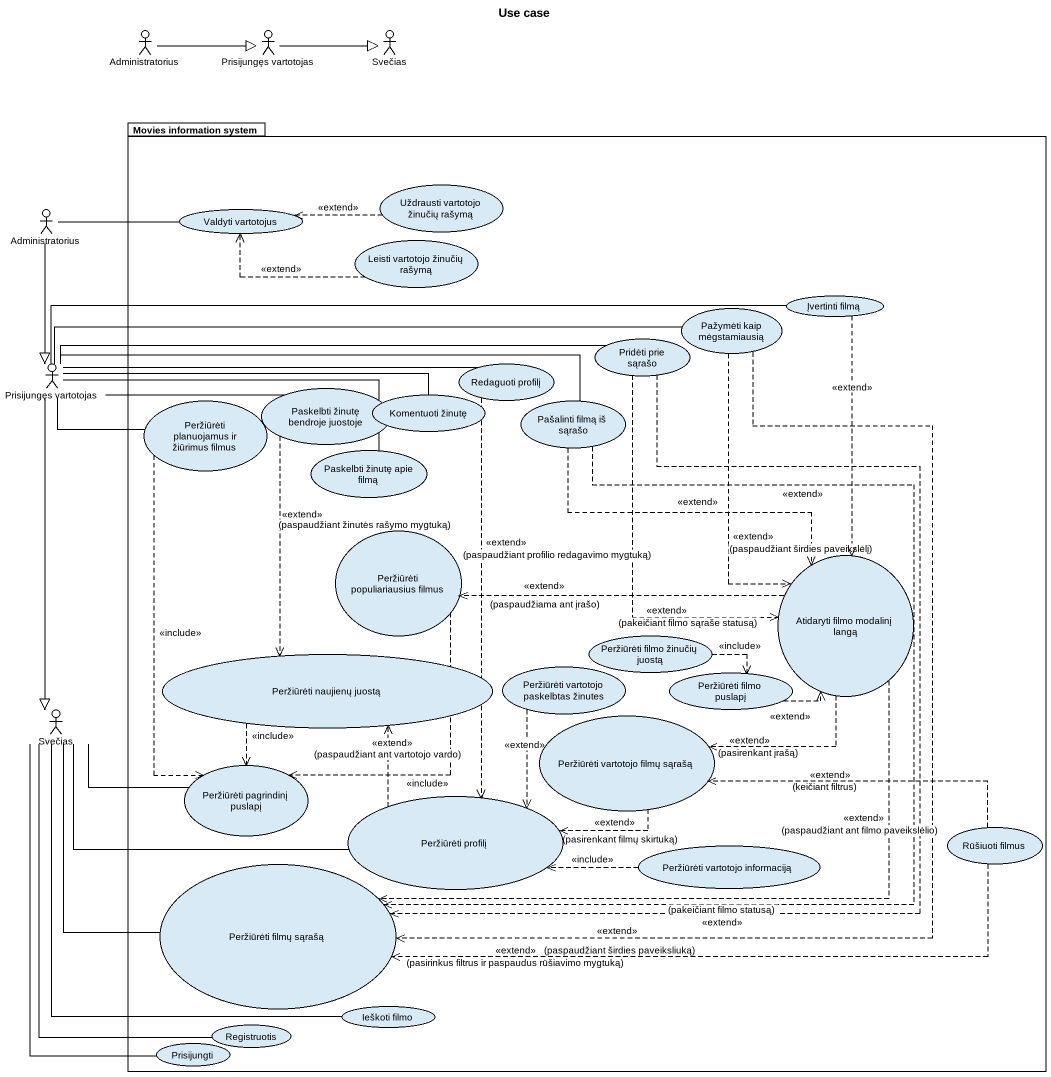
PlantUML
@startuml
title Use case
actor Administratorius
actor "Prisijungęs vartotojas" as Prisijungęs_vartotojas
actor Svečias
package "Movies information system" as Movies_information_system {
  usecase "Valdyti vartotojus" as Valdyti_vartotojus
  usecase "Uždrausti vartotojo žinučių rašymą" as Uždrausti_vartotojo_žinučių
  usecase "Leisti vartotojo žinučių rašymą" as Leisti_vartotojo_žinučių
  usecase "Įvertinti filmą" as Įvertinti_filmą
  usecase "Pridėti prie sąrašo" as Pridėti_prie_sąrašo
  usecase "Pažymėti kaip mėgstamiausią" as Pažymėti_kaip_mėgstamiausią
  usecase "Redaguoti profilį" as Redaguoti_profilį
  usecase "Peržiūrėti planuojamus ir žiūrimus filmus" as Peržiūrėti_planuojamus_ir
  usecase "Paskelbti žinutę bendroje juostoje" as Paskelbti_žinutę_bendroje
  usecase "Komentuoti žinutę" as Komentuoti_žinutę
  usecase "Pašalinti filmą iš sąrašo" as Pašalinti_filmą_iš_sąrašo
  usecase "Paskelbti žinutę apie filmą" as Paskelbti_žinutę_apie_filmą
  usecase "Peržiūrėti populiariausius filmus" as Peržiūrėti_populiariausius
  usecase "Atidaryti filmo modalinį langą" as Atidaryti_filmo_modalinį
  usecase "Peržiūrėti naujienų juostą" as Peržiūrėti_naujienų_juostą
  usecase "Peržiūrėti filmo žinučių juostą" as Peržiūrėti_filmo_žinučių
  usecase "Peržiūrėti vartotojo paskelbtas žinutes" as Peržiūrėti_vartotojo
  usecase "Peržiūrėti filmo puslapį" as Peržiūrėti_filmo_puslapį
  usecase "Peržiūrėti vartotojo filmų sąrašą" as Peržiūrėti_vartotojo_filmų
  usecase "Peržiūrėti pagrindinį puslapį" as Peržiūrėti_pagrindinį
  usecase "Peržiūrėti profilį" as Peržiūrėti_profilį
  usecase "Peržiūrėti vartotojo informaciją" as Peržiūrėti_vartotojo_2
  usecase "Rūšiuoti filmus" as Rūšiuoti_filmus
  usecase "Peržiūrėti filmų sąrašą" as Peržiūrėti_filmų_sąrašą
  usecase "Ieškoti filmo" as Ieškoti_filmo
  usecase Prisijungti
  usecase Registruotis
}
actor "Administratorius" as Administratorius_2
actor "Prisijungęs vartotojas" as Prisijungęs_vartotojas_2
actor "Svečias" as Svečias_2
Administratorius -right-|> Prisijungęs_vartotojas
Prisijungęs_vartotojas -right-|> Svečias
Administratorius_2 -right- Valdyti_vartotojus
Administratorius_2 --|> Prisijungęs_vartotojas_2
Uždrausti_vartotojo_žinučių .left.> Valdyti_vartotojus : <<extend>>
Leisti_vartotojo_žinučių .left.> Valdyti_vartotojus : <<extend>>
Įvertinti_filmą ..> Atidaryti_filmo_modalinį : <<extend>>
Pridėti_prie_sąrašo ..> Atidaryti_filmo_modalinį : <<extend>>\n(pakeičiant filmo sąraše statusą)
Pridėti_prie_sąrašo ..> Peržiūrėti_filmų_sąrašą : <<extend>>\n(pakeičiant filmo statusą)
Pažymėti_kaip_mėgstamiausią ..> Atidaryti_filmo_modalinį : <<extend>>\n(paspaudžiant širdies paveikslėlį)
Pažymėti_kaip_mėgstamiausią ..> Peržiūrėti_filmų_sąrašą : <<extend>>\n(paspaudžiant širdies paveiksliuką)
Prisijungęs_vartotojas_2 -right- Įvertinti_filmą
Prisijungęs_vartotojas_2 -right- Pridėti_prie_sąrašo
Prisijungęs_vartotojas_2 -right- Pažymėti_kaip_mėgstamiausią
Prisijungęs_vartotojas_2 -right- Redaguoti_profilį
Prisijungęs_vartotojas_2 -right- Peržiūrėti_planuojamus_ir
Prisijungęs_vartotojas_2 -right- Paskelbti_žinutę_bendroje
Prisijungęs_vartotojas_2 -right- Komentuoti_žinutę
Prisijungęs_vartotojas_2 -right- Pašalinti_filmą_iš_sąrašo
Prisijungęs_vartotojas_2 -right- Paskelbti_žinutę_apie_filmą
Prisijungęs_vartotojas_2 --|> Svečias_2
Redaguoti_profilį ..> Peržiūrėti_profilį : <<extend>>\n(paspaudžiant profilio redagavimo mygtuką)
Peržiūrėti_planuojamus_ir ..> Peržiūrėti_pagrindinį : <<include>>
Paskelbti_žinutę_bendroje ..> Peržiūrėti_naujienų_juostą : <<extend>>\n(paspaudžiant žinutės rašymo mygtuką)
Pašalinti_filmą_iš_sąrašo ..> Atidaryti_filmo_modalinį : <<extend>>
Pašalinti_filmą_iš_sąrašo ..> Peržiūrėti_filmų_sąrašą : <<extend>>
Peržiūrėti_populiariausius ..> Peržiūrėti_pagrindinį : <<include>>
Atidaryti_filmo_modalinį .left.> Peržiūrėti_populiariausius : <<extend>>\n(paspaudžiama ant įrašo)
Atidaryti_filmo_modalinį ..> Peržiūrėti_vartotojo_filmų : <<extend>>\n(pasirenkant įrašą)
Atidaryti_filmo_modalinį .left.> Peržiūrėti_filmų_sąrašą : <<extend>>\n(paspaudžiant ant filmo paveikslėlio)
Peržiūrėti_naujienų_juostą ..> Peržiūrėti_pagrindinį : <<include>>
Peržiūrėti_filmo_žinučių .right.> Peržiūrėti_filmo_puslapį : <<include>>
Peržiūrėti_vartotojo ..> Peržiūrėti_profilį : <<extend>>
Peržiūrėti_filmo_puslapį .right.> Atidaryti_filmo_modalinį : <<extend>>
Svečias_2 -right- Peržiūrėti_pagrindinį
Svečias_2 -right- Peržiūrėti_profilį
Svečias_2 -- Peržiūrėti_filmų_sąrašą
Svečias_2 -- Ieškoti_filmo
Svečias_2 -- Prisijungti
Svečias_2 -- Registruotis
Peržiūrėti_vartotojo_filmų .left.> Peržiūrėti_profilį : <<extend>>\n(pasirenkant filmų skirtuką)
Peržiūrėti_profilį .up.> Peržiūrėti_naujienų_juostą : <<extend>>\n(paspaudžiant ant vartotojo vardo)
Peržiūrėti_vartotojo_2 .left.> Peržiūrėti_profilį : <<include>>
Rūšiuoti_filmus .left.> Peržiūrėti_vartotojo_filmų : <<extend>>\n(keičiant filtrus)
Rūšiuoti_filmus .left.> Peržiūrėti_filmų_sąrašą : <<extend>>\n(pasirinkus filtrus ir paspaudus rūšiavimo mygtuką)
@enduml
